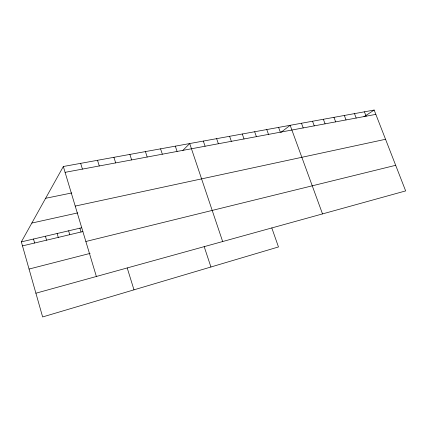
<?xml version="1.0" encoding="UTF-8"?>
<svg xmlns="http://www.w3.org/2000/svg" width="427" height="427" viewBox="0 0 427 427"><rect width="100%" height="100%" fill="white"/><g stroke="black" fill="none" stroke-linecap="round" stroke-linejoin="round"><path stroke-width="0.64" d="M271.807 227.933L278.473 246.95L42.631 316.951L21.35 241.874L63.335 166.503L374.164 110.049L405.65 190.912L35.9 293.21M182.836 150.416L189.711 143.552L222.664 241.543M281.067 132.29L290.163 125.308L322.513 213.916M363.943 116.758L374.164 110.049M29.052 269.053L90.118 253.392M85.859 241.485L395.68 165.302M22.487 245.893L82.897 231.562M21.35 241.874L81.749 227.746M31.833 223.059L77.783 212.892M75.227 206.081L385.549 139.282M45.63 198.288L71.795 192.945M65.091 172.337L375.845 114.372M364.423 111.821L366.115 116.187M354.479 113.625L356.177 118.039M344.327 115.471L346.025 119.934M333.957 117.356L335.665 121.866M323.362 119.277L325.075 123.841M312.537 121.241L314.256 125.858M301.473 123.254L303.197 127.924M278.596 127.406L280.325 132.189M266.768 129.557L268.503 134.393M254.668 131.756L256.403 136.651M242.285 134.003L244.025 138.962M229.603 136.304L231.349 141.326M216.628 138.663L218.373 143.744M203.332 141.075L205.083 146.226M175.326 146.162L177.082 151.446M204.191 246.646L210.927 266.998M160.573 148.842L162.329 154.2M145.426 151.596L147.187 157.024M129.883 154.419L131.639 159.922M113.918 157.317L115.674 162.9M97.516 160.296L99.272 165.959M127.214 267.942L133.982 289.837M80.66 163.354L82.416 169.103M63.335 166.503L96.374 276.488M79.902 228.178L81.05 232M68.619 230.815L69.766 234.674M57.133 233.505L58.275 237.401M45.427 236.243L46.57 240.182M33.498 239.029L34.64 243.011"/></g></svg>
